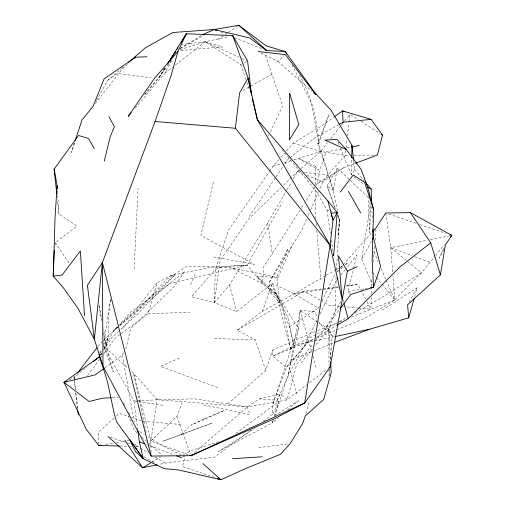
<?xml version="1.0" encoding="UTF-8"?>
<svg xmlns="http://www.w3.org/2000/svg" width="505" height="505" viewBox="0 0 505 505"><rect width="100%" height="100%" fill="white"/><g stroke="black" fill="none" stroke-linecap="round" stroke-linejoin="round"><path stroke-width="0.38" stroke-dasharray="2.52 1.89" d="M263.307 421.138L272.782 414.138L272.782 404.208L290.773 349.807L298.556 328.446L300.159 310.405L314.722 311.452L317.405 317.885M314.968 331.69L272.883 349.896L272.807 356.145L286.31 367.476L272.782 404.208M353.79 161.764L354.668 169.573L351.48 174.945L351.733 159.378M319.362 306.049L318.333 308.138L294.245 293.841L272.447 283.438L236.561 311.642L214.347 302.482L215.357 269.424L228.651 229.914L269.064 172.022M351.284 317.121L370.891 309.256L371.276 297.584M371.402 293.689L371.611 287.465M371.636 286.689L371.914 278.129M370.62 205.466L369.666 232.755L368.107 196.653M134.141 268.988L138.054 188.308M336.065 276.986L335.459 310.928L328.875 328.9L314.88 345.95M336.475 269.91L339.398 219.599L337.788 215.206M329.108 375.436L329.595 369.205M330.39 359.074L332.221 335.705L328.875 328.9L319.798 323.598L300.159 310.405L288.437 373.921L274.859 415.388M373.094 262L374.584 245.834M375.038 240.355L376.073 227.837M370.051 202.417L369.048 214.177L361.687 258.939L372.33 284.309M345.805 150.736L345.281 155.395L327.568 175.121L322.853 181.731L319.394 189.678M346.152 147.63L347.017 139.872M347.453 135.99L348.923 122.791M349.012 122.014L349.877 114.25L358.361 119.698M110.532 299.623L108.556 315.865L108.158 337.321L105.722 346.222L103.759 348.557M54.931 245.613L55.342 242.596L77.076 226.089L58.959 214.221L57.463 200.22M288.437 373.921L298.556 328.446L276.14 293.689L262.65 283.804L247.16 265.106L222.263 266.766L215.357 269.424L191.452 296.706L214.347 302.482L220.136 260.706L248.485 219.183L281.26 187.405M103.506 345.42L110.494 298.865M151.09 452.31L150.831 440.985L157.244 399.815L133.61 373.252L130.738 370.657M337.517 211.065L333.237 190.252L337.283 168.14L368.473 197.72M213.388 182.172L200.857 235.456L254.312 264.311L213.249 256.875M125.833 348.879L130.694 328.515L173.865 286.998L184.35 271.829L169.8 283.494L119.142 326.154M350.211 293.954L348.115 291.6L353.418 269.436M353.601 268.673L356.89 254.918L345.862 268.919M305.942 413.551L309.344 400.699M414.605 296.732L417.13 287.692L381.016 310.947M121.187 333.521L148.135 313.757L156.929 283.021L170.583 275.553L211.765 266.968L247.16 265.106L282.213 202.612M273.085 420.596L272.435 422.792L218.337 451.495L254.722 428.429M274.379 416.202L278.703 401.557L234.686 434.306M273.167 420.57L272.435 422.792L278.337 417.78M74.424 142.965L71.268 152.573L74.765 142.688M333.237 190.252L318.832 143.773L328.881 114.667L317.803 143.666L333.237 190.252L327.063 185.909L337.283 168.14M104.125 348.93L108.158 337.321L103.695 345.521M227.818 403.962L265.769 370.285L272.883 349.896M265.769 370.285L255.252 339.934L237.262 330.175L262.385 311.288L272.447 283.438L289.428 326.729L293.916 345.748L290.773 349.807L276.14 293.689L269.493 281.897L288.153 248.58L276.822 276.69L279.568 302.407L269.518 291.675L269.493 281.897L301.801 230.147L306.825 218.583M188.081 454.595L150.831 440.985L176.895 416.366L182.457 401.626L247.261 406.91L287.08 399.935L307.065 384.602M190.6 284.656L195.757 272.75M308.082 215.692L309.338 212.807M310.594 209.916L319.078 190.404M290.773 349.807L281.822 302.293L256.799 276.267L278.11 277.415L292.338 244.881M194.558 452.581L247.261 406.91L259.444 398.855L277.15 400.301L290.533 370.954L306.245 342.34L316.894 320.479M443.75 248.428L439.268 258.137L443.819 249.849M272.782 414.138L278.703 401.557M266.324 140.308L266.993 138.9M268.332 136.091L269.001 134.684M270.339 131.874L282.705 105.886L265.359 54.925M277.15 400.301L280.199 393.976L287.08 399.935L296.681 364.597L313.068 343.829M319.987 314.135L335.787 281.702L336.747 280.483M321.767 301.169L335.516 273.281M135.258 108.051L165.129 72.979L172.06 59.849M100.501 355.135L102.338 351.745M104.175 348.355L113.713 330.724L117.394 326.71M99.599 353.033L101.461 349.618M104.674 368.044L122.361 355.204L123.75 352.673M361.687 258.939L371.926 240.336M409.107 302.041L417.13 287.692M96.43 100.394L107.944 80.137L121.03 68.825M315.48 340.774L326.565 326.722L340.976 301.561M214.347 302.482L229.485 284.971L267.688 222.875L286.606 190.435M287.004 189.76L291.732 181.655M293.31 178.947L297.647 171.517L300.595 168.948M164.876 68.2L158.69 78.13L143.691 95.937M100.615 355.166L102.313 352.503M104.011 349.845L112.066 337.22L118.467 331.413M164.983 68.282L158.69 78.13L172.022 59.653M299.951 210.307L263.585 267.012L262.65 283.804L232.559 268.509L169.8 283.494L131.054 311.812L119.496 324.418M301.643 207.669L304.18 203.711M306.295 200.416L317.291 183.271L320.612 167.666L326.11 151.999L342.283 148.811M164.92 68.08L159.447 76.545L145.105 94.012M249.205 216.639L275.629 177.558M276.071 176.908L283.116 166.486M284.877 163.885L287.957 159.321L289.169 158.349M269.512 171.378L273.104 166.227L278.785 159.725M87.655 375.455L100.672 357.818M101.139 357.187L102.067 355.93M103.923 353.412L115.55 337.662L120.562 333.982M326.565 326.722L339.581 309.395M69.393 379.678L74.121 377.393L76.034 374.912M97.995 346.411L102.673 341.146M95.369 103.399L122.197 69.002L127.481 64.381M301.182 168.436L320.643 151.513L327.354 142.959M330.706 138.686L340.768 125.859M341.247 125.246L344.126 121.585M344.606 120.973L349.877 114.25M337.226 279.877L339.145 277.441M341.064 275.004L345.382 269.525M156.929 283.021L135.353 310.297L119.3 325.454M316.357 338.23L364.256 318.535L394.79 300.039L403.438 290.728L421.385 272.889L435.039 256.275M435.531 255.656L444.4 244.584M334.449 336.709L307.69 342.409L286.31 367.476L307.69 342.409L315.802 337.656M300.885 363L312.38 348.993M99.838 353.235L103.266 349.144M280.849 157.364L284.46 153.223M286.524 150.862L293.235 143.174L322.323 125.429L333.717 117.261M122.071 328.395L142.391 305.38L167.187 278.867L187.342 266.053L230.406 267.656L278.11 277.415M337.075 271.532L338.116 270.371M340.193 268.035L371.914 232.496M170.583 275.553L174.913 274.954L137.107 314.514L120.796 329.298M180.986 434.71L212.315 423.07L162.755 441.237L180.986 434.71L188.687 427.142M283.52 185.215L297.647 171.517L301.479 171.978M103.247 340.604L118.725 325.996M261.016 52.981L277.908 61.446L284.195 55.638M117.21 327.537L113.713 330.724L118.542 326.659M119.546 325.416L174.913 274.954M114.086 417.963L98.418 432.211L98.734 443.933M116.403 415.855L119.306 413.216L128.731 416.474M121.623 68.308L123.409 66.767M287.768 409.763L298.379 400.743L275.225 415.426M337.29 271.785L343.211 266.785M345.578 264.784L347.945 262.789L345.224 264.361M74.279 378.939L74.121 377.393L86.948 366.946M289.769 157.863L313.946 138.389L338.312 124.874M165.129 72.979L172.533 67.228M175.614 64.829L205.232 41.808L228.134 36.638M309.565 382.689L327.051 369.269M250.676 430.468L214.675 457.063L165.236 463.142L158.456 464.531M107.944 80.137L117.356 73.459L151.14 77.745M217.971 39.396L223.178 35.861M225.779 34.094L227.73 32.768M228.38 32.326L238.139 25.692M343.785 167.673L317.291 183.271L322.853 181.731L343.785 167.673L354.756 163.551M289.428 326.729L318.333 308.138M180.209 48.417L202.739 34.599M151.986 462.176L160.672 456.974M316.477 337.264L336.74 325.39M237.262 330.175L304.054 291.252L338.388 286.846M325.51 275.762L294.245 293.841L262.385 311.288M326.192 275.364L335.711 269.866M336.387 269.468L339.789 267.505M340.471 267.113L342.51 265.933M338.64 322.095L316.648 334.449M339.322 321.704L346.872 317.43M355.103 312.772L380.486 298.392L421.385 272.889L406.967 261.022M180.31 48.568L204.058 35.249M242.754 90.546L250.265 86.374M250.953 85.995L272.132 74.229M180.847 44.554L205.232 41.808L240.696 64.621L247.595 61.054M315.941 334.802L272.807 356.145L313.453 339.429M183.233 454.607L192.588 450.1L219.359 441.591M179.471 358.102L160.432 366.327L218.04 387.72M292.622 359.617L313.542 351.032M314.261 350.735L334.455 342.447M317.879 330.522L336.759 322.947M339.663 321.786L341.841 320.909M358.424 308.044L370.891 309.256L394.79 300.039L392.922 275.806M179.957 49.692L205.232 41.808L222.484 46.933L179.376 50.588M273.104 166.227L281.272 163.702M284.246 162.78L290.93 160.71M293.904 159.788L320.643 151.513L345.281 155.395L349.201 155.351M307.69 342.409L293.916 345.748L287.762 317.165L276.14 293.689L256.799 276.267M259.444 398.855L280.199 393.976M232.559 268.509L247.16 265.106M392.619 271.898L390.756 247.665L427.066 240.342M430.153 239.717L451.015 235.513M346.903 147.902L350.754 147.138M348.115 291.6L367.381 288.273M105.697 444.362L113.385 443.093M116.466 442.582L124.154 441.32M127.228 440.808L128.769 440.556M338.489 287.244L294.245 293.841L304.054 291.252L321.458 301.03M346.253 286.082L357.894 284.347L365.475 298.878M346.19 285.849L357.894 284.347M258.712 447.657L288.582 443.851M203.761 404.953L249.83 414.51L247.261 406.91L194.816 398.862L157.244 399.815L133.983 401.027L103.752 346.228L127.292 367.539M112.085 397.751L118.385 397.454M148.135 313.757L189.583 312.241M353.904 155.294L374.281 155.054M119.843 446.022L126.862 446.193M129.981 446.269L131.546 446.306M136.224 446.426L137.783 446.464L139.797 447.683M214.499 338.483L255.252 339.934M182.621 456.501L184.918 456.583L182.425 466.544L214.354 477.269M157.244 399.815L182.457 401.626M180.758 424.497L142.511 421.227L131.635 417.471M339.726 306.226L328.824 305.171L322.127 301.409M342.844 306.529L357.647 307.968M100.154 354.535L102.105 354.731M317.803 143.666L318.832 143.773C317.001 119.331 311.415 94.53 298.329 73.515M304.547 172.344L327.568 175.121M137.796 401.589L133.983 401.027L137.707 429.509M138.559 401.702L163.721 405.42M281.91 149.575L316.471 191.622L326.988 209.954L329.184 210.522M329.916 210.711L335.042 212.037M293.235 143.174L320.643 151.513M269.518 291.675L276.14 293.689M110.298 437.254L126.641 442.727M127.386 442.98L130.359 443.977M135.555 445.713L137.783 446.464L133.976 443.68M388.724 214.019L416.177 223.305M419.882 224.561L445.852 233.348M385.757 213.015L390.756 247.665L411.891 255.593M414.807 256.685L430.115 262.423M146.639 444.577L148.836 445.404M149.568 445.681L174.446 455.043M220.792 32.169L225.886 34.214M231.713 36.549L233.897 37.42M234.623 37.717L262.284 48.815M297.647 171.517L302.684 173.556M307.008 175.311L322.853 181.731M205.232 41.808L238.979 57.141M241.851 58.447L246.876 60.726M315.272 166.309L298.928 158.709L318.731 170.052L315.272 166.309L315.385 185.076M181.371 454.872L162.219 445.65L147.719 436.598M144.228 456.728L154.227 462.687M140.466 448.087L148.495 452.972M155.193 457.038L165.236 463.142M139.809 431.655L144.424 434.54M360.974 121.37L379.899 133.509M353.973 176.838L363.96 184.401M390.756 247.665L406.367 260.523M277.908 61.446L311.844 91.178M137.164 432.873L134.267 430.266L128.39 415.95M141.804 437.033L146.444 441.2M148.76 443.283L162.092 455.251M332.221 335.705L319.798 323.598L318.901 321.458M354.668 169.573L364.181 180.815M372.614 272.517L376.061 276.797M376.553 277.409L381.483 283.526M381.976 284.138L394.79 300.039L386.129 280.004M55.342 242.596L69.299 263.459M123.643 402.807L125.455 406.228M128.712 412.377L129.798 414.428M366.92 301.643L370.891 309.256M292.004 64.785L311.478 103.134L318.832 143.773M374.066 252.096L378.087 261.394M381.18 268.553L385.82 279.284M338.116 142.265L339.303 145.175M340.49 148.079L351.48 174.945M103.752 346.228L113.253 371.8L107.799 352.004L103.474 328.989M335.377 208.615L327.063 185.909L334.884 207.896M176.895 416.366L190.473 454.178M337.757 215.957L339.581 221.083L338.299 236.473L339.398 219.599L339.581 221.083L338.312 214.915M240.696 64.621L245.878 79.468M246.92 82.441L249.249 89.12M342.933 299.755L343.57 302.028M300.159 310.405L311.736 351.998M312.999 356.536L316.364 368.637M229.485 284.971L236.561 311.642M290.533 370.954L296.568 394.228M150.831 440.985L133.61 373.252L146.298 433.075M99.15 305.973L101.6 319.015M122.361 355.204L134.178 421.871M99.005 305.203L101.663 321.458M103.563 333.066L105.722 346.222M326.988 209.954L330.384 233.159M331.406 240.115L333.098 251.717M267.688 222.875L272.271 254.154M74.121 377.393L75.479 389.115M75.927 393.023L77.827 409.435M74.355 379.709L75.378 389.746M75.693 392.833L77.259 408.28M315.783 218.703L315.41 188.201M316.18 223.418L316.452 226.562M316.78 230.495L320.984 279.997M57.463 190.972L58.959 214.221M371.661 206.602L372.419 219.77M330.516 359.44L328.875 328.9L329.014 365.967M329.026 369.906L329.045 376.219M204.266 418.853L190.884 425.254L224.353 410.401L204.266 418.853"/><path stroke-width="0.76" d="M351.758 157.819L351.96 145.364L331.034 110.204L315.259 93.166L285.274 51.542L266.173 45.904L238.789 25.25L214.24 29.542L172.88 32.503L145.415 47.741L128.169 62.652M346.121 149.411L324.986 140.112L336.93 139.361L346.121 149.411L361.189 169.434L367.703 187.241L373.58 209.556L372.172 260.031L373.548 287.212L350.735 294.541L340.042 308.776M94.321 148.552L88.394 138.395L78.515 135.491L54.13 169.106L57.115 185.55L55.07 216.935L53.214 276.166L63.106 287.414L78.016 308.41L94.353 339.259L102.995 366.239L151.178 456.084L191.004 455.661L275.036 418.456L304.742 402.952L330.175 366.876L347.339 271.16L338.457 255.82L342.144 299.522L330.093 245.304L257.367 119.717L252.304 98.791M151.178 456.084L102.395 262.581L94.353 339.259L87.397 285.3L102.395 262.581L155.073 121.484L171.189 75.245L178 51.371L186.307 33.759L232.717 35.609L247.595 61.054L251.496 95.028M189.545 455.125L191.004 455.661L304.742 402.952L330.093 245.304L332.984 220.022L327.884 200.933L257.367 119.717L248.081 78.048L232.717 35.609M330.093 245.304L235.374 128.264L239.578 92.958L248.081 78.048L250.972 92.718M54.313 250.145L53.214 276.166L62.166 275.017L80.352 250.903L84.524 315.619M335.213 336.545L369.616 329.216L408.709 317.834L407.579 304.774L440.41 274.916L445.353 244.963L451.786 235.355L410.388 212.605L385.757 213.015L376.073 227.837L372.955 231.334M104.257 161.215L110.191 136.735L114.357 126.755L108.916 116.617M334.348 116.806L342.579 110.904L371.068 119.369L382.512 135.182L377.418 155.016L355.482 163.273M408.709 317.834L414.182 298.24M75.15 140.744L81.949 120.045L92.977 106.473L104.163 78.824L135.7 57.185L146.993 56.8M372.305 239.648L373.447 237.577L372.955 229.062M181.251 42.603L182.027 41.24M182.804 39.882L186.307 33.759L167.761 63.561M169.181 61.711L172.956 55.803M174.212 53.833L175.469 51.863L169.137 61.572M167.452 64.173L168.291 62.872M176.718 49.85L177.981 47.893M340.263 192.127L353.229 174.97L364.597 182.217L373.58 209.556M77.467 373.056L97.042 347.648M450.801 236.586L451.786 235.355L450.302 234.857M131.205 112.804L128.169 116.371L154.397 78.42L178 51.371M337.422 324.999L348.229 318.668L400.187 266.709L430.74 242.848L410.388 212.605M134.526 58.214L135.7 57.185M191.004 455.661L192.19 454.633M93.665 361.466L99.769 356.492L63.996 382.291L86.248 429.225L98.778 445.498L119.06 445.997M328.925 367.829L330.175 366.876M104.03 368.505L95.047 374.925L63.996 382.291L89.151 401.481L102.629 398.199L111.296 397.788M150.654 462.971L142.637 467.775L108.07 436.509M338.988 124.495L343.047 122.248L371.068 119.369M63.996 382.291L66.016 381.313M347.339 271.16L357.193 266.697M202.739 34.599L214.24 29.542L249.722 37.957L266.653 50.563L285.274 51.542L286.859 54.205M334.455 342.447L369.616 329.216M156.948 464.84L142.637 467.775L124.874 440.152M351.524 146.987L359.225 145.472M370.462 287.743L373.548 287.212L380.555 266.375L373.447 237.577M98.778 445.498L101.082 445.12M232.515 458.691L262.082 456.81M155.073 121.484L235.374 128.264M258.194 51.567L285.338 54.578L315.941 94.77L313.599 92.718M137.808 430.279L139.323 441.824L144.443 443.75M176.643 455.87L181.768 457.795M217.276 478.374L220.931 479.75L246.188 468.305L280.521 454.273L290.11 443.655L302.615 423.575L305.342 415.823L323.724 399.386L331.23 372.753L330.642 361.788M214.24 29.542L216.424 30.414M265.194 49.982L266.653 50.563L238.789 25.25M344.568 111.82L342.579 110.904L343.047 122.248M129.734 439.609L135.561 451.565L143.25 458.654L164.226 468.64L178.789 469.997L220.931 479.75L202.877 463.521M367.703 187.241L371.194 189.097L371.484 203.509M381.206 134.349L382.512 135.182M365.184 181.996L371.194 189.097M327.884 200.933L337.239 212.611L333.666 255.587L333.439 254.04M139.323 441.824L143.25 458.654L116.497 421.65L114.25 413.715L107.395 381.351L98.854 354.403M130.284 440.177L133.415 444.64M134.305 445.915L143.25 458.654M348.418 191.357L360.715 212.959M430.74 242.848L440.41 274.916M343.993 303.537L348.229 318.668M77.416 409.82L78.458 414.908M351.96 145.364L353.62 160.199M54.13 169.106L56.794 193.996M57.115 185.55L57.311 188.649M102.395 262.581L102.995 366.239M289.712 93.393L289.352 139.986L298.808 124.558L289.712 93.393M337.239 212.611L332.984 220.022L331.122 213.249L337.239 212.611"/></g></svg>
